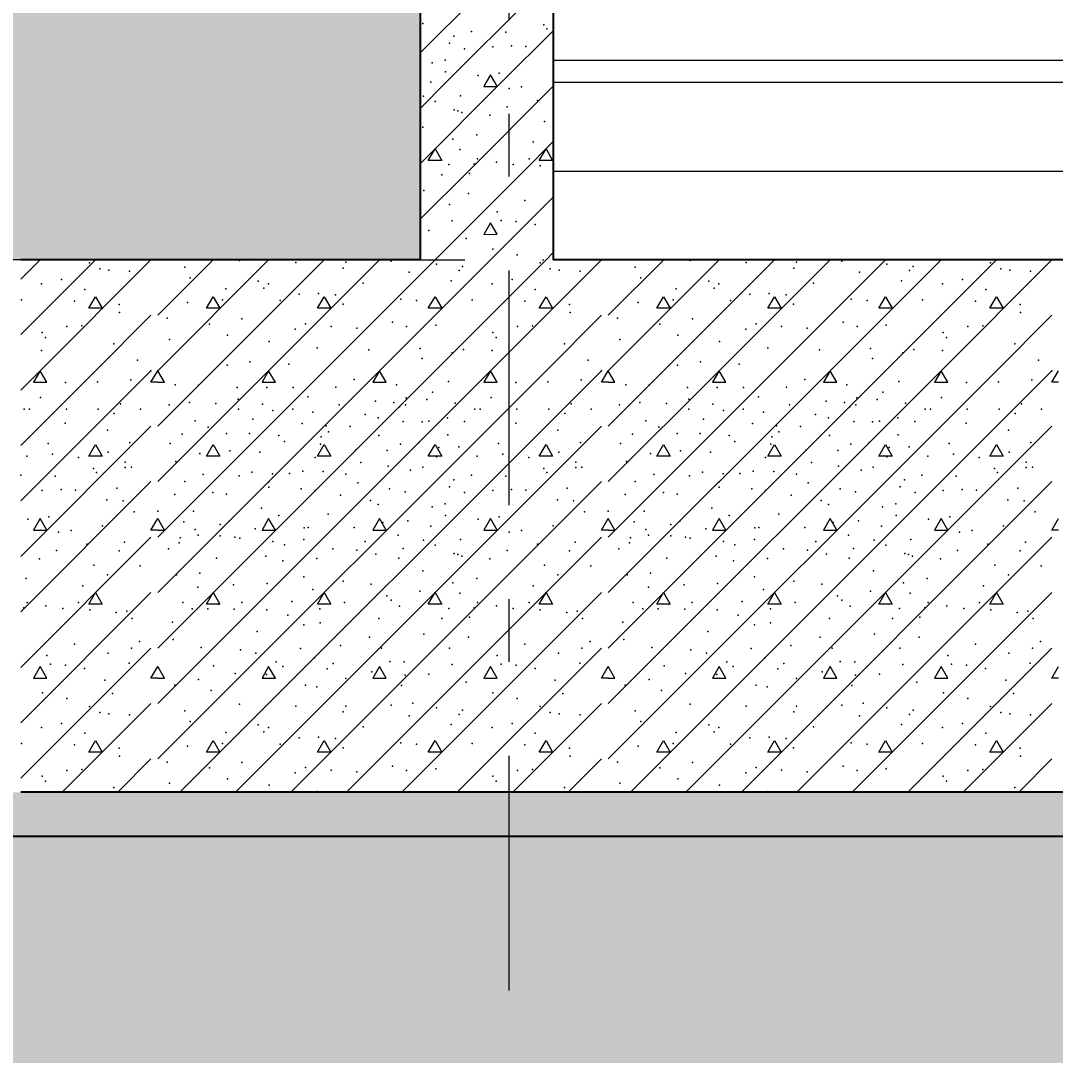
# Model space of a CAD drawing. Header units: millimetres. Extents: x 18162 to 7085488, y 72188 to 247925.
# Drawn here: x 3664229 to 3666560, y 88575 to 90907 of the extents above; entities that cross this region are included whole.
import ezdxf
from ezdxf.enums import TextEntityAlignment as Align

# ---------------------------------------------------------------- set-up
doc = ezdxf.new("R2010")
doc.units = ezdxf.units.MM
doc.header["$MEASUREMENT"] = 0
for name, pattern in [('Dot & Dashed', [670.277762, 317.5, -176.388889, 0, -176.388874]), ('Double Dashed', [1093.611073, 529.166651, -211.666656, 141.111112, -211.666656]), ('Hidden Line', [317.5, 211.666667, -105.833333])]:
    doc.linetypes.add(name, pattern=pattern)
for name, color, linetype in [('Drawing & Figure', 7, 'Continuous'), ('Structural - Bearing', 7, 'Continuous'), ('Structural - Grid', 7, 'Continuous')]:
    doc.layers.add(name, color=color, linetype=linetype)
doc.styles.add('GENERATED_STYLE_3', font='', dxfattribs={"width": 0.8})
doc.styles.get('GENERATED_STYLE_3').set_extended_font_data('ISOCPEUR MON')
doc.dimstyles.new('GENERATED_STYLE__7', dxfattribs={"dimtxt": 220.000005, "dimasz": 114, "dimexe": 0.18, "dimexo": 342.629951, "dimgap": 0, "dimtad": 1, "dimdec": 0, "dimzin": 0, "dimdsep": 46, "dimtxsty": 'GENERATED_STYLE_3', "dimblk": 'ARROWHEAD_2', "dimblk1": 'ARROWHEAD_2', "dimblk2": 'ARROWHEAD_2', "dimcen": 0.09, "dimclrd": 13, "dimclre": 13, "dimclrt": 13, "dimadec": 0, "dimazin": 0, "dimtfac": 1, "dimtdec": 4, "dimtmove": 0, "dimatfit": 3, "dimfxl": 1, "dimtolj": 1, "dimtzin": 0, "dimarcsym": 0})

# ---------------------------------------------------------------- blocks, each defined once
blk = doc.blocks.new('*X770', base_point=(3761974.7, 95118))
at = {"layer": 'Structural - Bearing', "color": 7, "linetype": 'Continuous', "lineweight": 9}
for p, q in [((3665129.1, 90834.2), (3665412.8, 91117.9)), ((3665187.8, 90768), (3665429.1, 91009.2)), ((3665312.8, 90768), (3665429.1, 90884.2)), ((3665287.8, 90784.6), (3665278.3, 90768)), ((3665297.4, 90768), (3665287.8, 90784.6))]:
    blk.add_line(p, q, dxfattribs=at)
for p in [(3665135.2, 90900.2), (3665408, 90897.6), (3665205.4, 90872.1), (3665244.8, 90882.2), (3665322.1, 90880.7), (3665414.8, 90888.4), (3665195.4, 90855.9), (3665229.4, 90843.6), (3665293, 90847.7), (3665335.1, 90850.1), (3665367.7, 90848.5), (3665367.7, 90848.5), (3665155.9, 90811.5), (3665185.9, 90817.9), (3665186.5, 90791.3), (3665259.9, 90783.6), (3665307.6, 90788.8), (3665428.6, 90768.4)]:
    blk.add_point(p, dxfattribs=at)
blk = doc.blocks.new('*X771', base_point=(3761974.7, 95118))
at = {"layer": 'Structural - Bearing', "color": 7, "linetype": 'Continuous', "lineweight": 9}
for p, q in [((3665129.1, 90459.2), (3665237.8, 90568)), ((3665162.8, 90368), (3665362.8, 90568)), ((3665287.8, 90368), (3665429.1, 90509.2)), ((3665287.8, 90451.3), (3665272.9, 90425.2)), ((3665302.9, 90425.3), (3665287.8, 90451.3)), ((3665272.9, 90425.2), (3665302.9, 90425.3)), ((3665412.8, 90368), (3665429.1, 90384.2))]:
    blk.add_line(p, q, dxfattribs=at)
for p in [(3665178.4, 90559.3), (3665240.2, 90562.3), (3665137.6, 90523.9), (3665238.5, 90517.5), (3665195, 90492.7), (3665365.1, 90501.4), (3665303.1, 90476.3), (3665201.6, 90455.7), (3665311.4, 90456.5), (3665345.3, 90454.2), (3665388.3, 90447.2), (3665149, 90434.1), (3665233.1, 90415.9), (3665293.2, 90391.9), (3665348, 90379)]:
    blk.add_point(p, dxfattribs=at)
blk = doc.blocks.new('*X953', base_point=(3761974.7, 95118))
at = {"layer": 'Structural - Bearing', "color": 7, "linetype": 'Continuous', "lineweight": 9}
for p, q in [((3664229.1, 90199.3), (3664397.7, 90368)), ((3664229.1, 90324.3), (3664272.7, 90368)), ((3664272.6, 90117.9), (3664522.6, 90367.9)), ((3664537.8, 90242.9), (3664662.8, 90368)), ((3664537.8, 90367.9), (3664537.8, 90368)), ((3664537.8, 90117.9), (3664787.8, 90368)), ((3664662.8, 90117.9), (3664912.8, 90368)), ((3664787.8, 90117.9), (3665037.8, 90368)), ((3664912.8, 90117.9), (3665162.8, 90368)), ((3665037.8, 90117.9), (3665287.8, 90368)), ((3665162.8, 90117.9), (3665412.8, 90368)), ((3665287.8, 90117.9), (3665537.8, 90367.9)), ((3665552.9, 90242.9), (3665678, 90368)), ((3665552.9, 90367.9), (3665553, 90368)), ((3665552.9, 90117.9), (3665803, 90368)), ((3665677.9, 90117.9), (3665928, 90368)), ((3665802.9, 90117.9), (3666053, 90368)), ((3665927.9, 90117.9), (3666178, 90368)), ((3666052.9, 90117.9), (3666303, 90368)), ((3666177.9, 90117.9), (3666428, 90368)), ((3666302.9, 90117.9), (3666552.9, 90367.9)), ((3664382.5, 90258.6), (3664397.6, 90284.6)), ((3664397.6, 90284.6), (3664412.6, 90258.6)), ((3664647.6, 90258.6), (3664662.8, 90284.6)), ((3664662.8, 90284.6), (3664677.7, 90258.6)), ((3664897.6, 90258.6), (3664912.8, 90284.6)), ((3664912.8, 90284.6), (3664927.7, 90258.6)), ((3665147.6, 90258.6), (3665162.8, 90284.6)), ((3665162.8, 90284.6), (3665177.7, 90258.6)), ((3665397.6, 90258.6), (3665412.8, 90284.6)), ((3665412.8, 90284.6), (3665427.7, 90258.6)), ((3665662.8, 90258.6), (3665677.9, 90284.6)), ((3665677.9, 90284.6), (3665692.8, 90258.6)), ((3665912.8, 90258.6), (3665927.9, 90284.6)), ((3665927.9, 90284.6), (3665942.8, 90258.6)), ((3666162.8, 90258.6), (3666177.9, 90284.6)), ((3666177.9, 90284.6), (3666192.8, 90258.6)), ((3666412.8, 90258.6), (3666427.9, 90284.6)), ((3666427.9, 90284.6), (3666442.8, 90258.6)), ((3664412.6, 90258.6), (3664382.5, 90258.6)), ((3664397.6, 90117.9), (3664522.6, 90242.9)), ((3664677.7, 90258.6), (3664647.6, 90258.6)), ((3664927.7, 90258.6), (3664897.6, 90258.6)), ((3665177.7, 90258.6), (3665147.6, 90258.6)), ((3665427.7, 90258.6), (3665397.6, 90258.6)), ((3665412.8, 90117.9), (3665537.8, 90242.9)), ((3665692.8, 90258.6), (3665662.8, 90258.6)), ((3665942.8, 90258.6), (3665912.8, 90258.6)), ((3666192.8, 90258.6), (3666162.8, 90258.6)), ((3666442.8, 90258.6), (3666412.8, 90258.6)), ((3666427.9, 90117.9), (3666552.9, 90242.9)), ((3664229.1, 89949.3), (3664397.6, 90117.9)), ((3664229.1, 90074.3), (3664272.6, 90117.9)), ((3664229.1, 89824.3), (3664522.6, 90117.9)), ((3664272.6, 90117.9), (3664257.7, 90091.9)), ((3664287.8, 90091.9), (3664272.6, 90117.9)), ((3664522.6, 90091.9), (3664537.8, 90117.9)), ((3664537.8, 89242.9), (3665412.8, 90117.9)), ((3664537.8, 89367.9), (3665287.8, 90117.9)), ((3664537.8, 89992.9), (3664662.8, 90117.9)), ((3664537.8, 89492.9), (3665162.8, 90117.9)), ((3664537.8, 89617.9), (3665037.8, 90117.9)), ((3664537.8, 89742.9), (3664912.8, 90117.9)), ((3664537.8, 89867.9), (3664787.8, 90117.9)), ((3664552.9, 90091.9), (3664537.8, 90117.9)), ((3664587.9, 89168), (3665537.8, 90117.9)), ((3664787.8, 90117.9), (3664772.9, 90091.9)), ((3664802.9, 90091.9), (3664787.8, 90117.9)), ((3665037.8, 90117.9), (3665022.9, 90091.9)), ((3665052.9, 90091.9), (3665037.8, 90117.9)), ((3665287.8, 90117.9), (3665272.9, 90091.9)), ((3665302.9, 90091.9), (3665287.8, 90117.9)), ((3665537.8, 90091.9), (3665552.9, 90117.9)), ((3665552.9, 89242.9), (3666427.9, 90117.9)), ((3665552.9, 89367.9), (3666302.9, 90117.9)), ((3665552.9, 89992.9), (3665677.9, 90117.9)), ((3665552.9, 89492.9), (3666177.9, 90117.9)), ((3665552.9, 89617.9), (3666052.9, 90117.9)), ((3665552.9, 89742.9), (3665927.9, 90117.9)), ((3665552.9, 89867.9), (3665802.9, 90117.9)), ((3665568, 90091.9), (3665552.9, 90117.9)), ((3665603, 89168), (3666552.9, 90117.9)), ((3665802.9, 90117.9), (3665788, 90091.9)), ((3665818, 90091.9), (3665802.9, 90117.9)), ((3666052.9, 90117.9), (3666038, 90091.9)), ((3666068, 90091.9), (3666052.9, 90117.9)), ((3666302.9, 90117.9), (3666288, 90091.9)), ((3666318, 90091.9), (3666302.9, 90117.9)), ((3666552.9, 90091.9), (3666568, 90117.9)), ((3664257.7, 90091.9), (3664287.8, 90091.9)), ((3664537.8, 90091.9), (3664522.6, 90091.9)), ((3664537.8, 90091.9), (3664552.9, 90091.9)), ((3664772.9, 90091.9), (3664802.9, 90091.9)), ((3665022.9, 90091.9), (3665052.9, 90091.9)), ((3665272.9, 90091.9), (3665302.9, 90091.9)), ((3665552.9, 90091.9), (3665537.8, 90091.9)), ((3665552.9, 90091.9), (3665568, 90091.9)), ((3665788, 90091.9), (3665818, 90091.9)), ((3666038, 90091.9), (3666068, 90091.9)), ((3666288, 90091.9), (3666318, 90091.9)), ((3666568, 90091.9), (3666552.9, 90091.9)), ((3664229.1, 89699.3), (3664522.6, 89992.9)), ((3664712.9, 89168), (3665537.8, 89992.9)), ((3665728, 89168), (3666552.9, 89992.9)), ((3664382.5, 89925.3), (3664397.6, 89951.3)), ((3664397.6, 89951.3), (3664412.6, 89925.2)), ((3664647.6, 89925.3), (3664662.8, 89951.3)), ((3664662.8, 89951.3), (3664677.7, 89925.2)), ((3664897.6, 89925.3), (3664912.8, 89951.3)), ((3664912.8, 89951.3), (3664927.7, 89925.2)), ((3665147.6, 89925.3), (3665162.8, 89951.3)), ((3665162.8, 89951.3), (3665177.7, 89925.2)), ((3665397.6, 89925.3), (3665412.8, 89951.3)), ((3665412.8, 89951.3), (3665427.7, 89925.2)), ((3665662.8, 89925.3), (3665677.9, 89951.3)), ((3665677.9, 89951.3), (3665692.8, 89925.2)), ((3665912.8, 89925.3), (3665927.9, 89951.3)), ((3665927.9, 89951.3), (3665942.8, 89925.2)), ((3666162.8, 89925.3), (3666177.9, 89951.3)), ((3666177.9, 89951.3), (3666192.8, 89925.2)), ((3666412.8, 89925.3), (3666427.9, 89951.3)), ((3666427.9, 89951.3), (3666442.8, 89925.2)), ((3664412.6, 89925.2), (3664382.5, 89925.3)), ((3664677.7, 89925.2), (3664647.6, 89925.3)), ((3664927.7, 89925.2), (3664897.6, 89925.3)), ((3665177.7, 89925.2), (3665147.6, 89925.3)), ((3665427.7, 89925.2), (3665397.6, 89925.3)), ((3665692.8, 89925.2), (3665662.8, 89925.3)), ((3665942.8, 89925.2), (3665912.8, 89925.3)), ((3666192.8, 89925.2), (3666162.8, 89925.3)), ((3666442.8, 89925.2), (3666412.8, 89925.3)), ((3664229.1, 89574.3), (3664522.6, 89867.9)), ((3664837.9, 89168), (3665537.8, 89867.9)), ((3665853, 89168), (3666552.9, 89867.9)), ((3664272.6, 89784.6), (3664257.7, 89758.6)), ((3664287.8, 89758.6), (3664272.6, 89784.6)), ((3664522.6, 89758.6), (3664537.8, 89784.6)), ((3664552.9, 89758.6), (3664537.8, 89784.6)), ((3664787.8, 89784.6), (3664772.9, 89758.6)), ((3664802.9, 89758.6), (3664787.8, 89784.6)), ((3665037.8, 89784.6), (3665022.9, 89758.6)), ((3665052.9, 89758.6), (3665037.8, 89784.6)), ((3665287.8, 89784.6), (3665272.9, 89758.6)), ((3665302.9, 89758.6), (3665287.8, 89784.6)), ((3665537.8, 89758.6), (3665552.9, 89784.6)), ((3665568, 89758.6), (3665552.9, 89784.6)), ((3665802.9, 89784.6), (3665788, 89758.6)), ((3665818, 89758.6), (3665802.9, 89784.6)), ((3666052.9, 89784.6), (3666038, 89758.6)), ((3666068, 89758.6), (3666052.9, 89784.6)), ((3666302.9, 89784.6), (3666288, 89758.6)), ((3666318, 89758.6), (3666302.9, 89784.6)), ((3666552.9, 89758.6), (3666568, 89784.6)), ((3664257.7, 89758.6), (3664287.8, 89758.6)), ((3664537.8, 89758.6), (3664522.6, 89758.6)), ((3664537.8, 89758.6), (3664552.9, 89758.6)), ((3664772.9, 89758.6), (3664802.9, 89758.6)), ((3665022.9, 89758.6), (3665052.9, 89758.6)), ((3665272.9, 89758.6), (3665302.9, 89758.6)), ((3665552.9, 89758.6), (3665537.8, 89758.6)), ((3665552.9, 89758.6), (3665568, 89758.6)), ((3665788, 89758.6), (3665818, 89758.6)), ((3666038, 89758.6), (3666068, 89758.6)), ((3666288, 89758.6), (3666318, 89758.6)), ((3666568, 89758.6), (3666552.9, 89758.6)), ((3664229.1, 89449.3), (3664522.6, 89742.9)), ((3664962.9, 89168), (3665537.8, 89742.9)), ((3665978, 89168), (3666552.9, 89742.9)), ((3664229.1, 89324.3), (3664522.6, 89617.9)), ((3664382.5, 89591.9), (3664397.6, 89617.9)), ((3664397.6, 89617.9), (3664412.6, 89591.9)), ((3664647.6, 89591.9), (3664662.8, 89617.9)), ((3664662.8, 89617.9), (3664677.7, 89591.9)), ((3664897.6, 89591.9), (3664912.8, 89617.9)), ((3664912.8, 89617.9), (3664927.7, 89591.9)), ((3665087.9, 89168), (3665537.8, 89617.9)), ((3665147.6, 89591.9), (3665162.8, 89617.9)), ((3665162.8, 89617.9), (3665177.7, 89591.9)), ((3665397.6, 89591.9), (3665412.8, 89617.9)), ((3665412.8, 89617.9), (3665427.7, 89591.9)), ((3665662.8, 89591.9), (3665677.9, 89617.9)), ((3665677.9, 89617.9), (3665692.8, 89591.9)), ((3665912.8, 89591.9), (3665927.9, 89617.9)), ((3665927.9, 89617.9), (3665942.8, 89591.9)), ((3666103, 89168), (3666552.9, 89617.9)), ((3666162.8, 89591.9), (3666177.9, 89617.9)), ((3666177.9, 89617.9), (3666192.8, 89591.9)), ((3666412.8, 89591.9), (3666427.9, 89617.9)), ((3666427.9, 89617.9), (3666442.8, 89591.9)), ((3664412.6, 89591.9), (3664382.5, 89591.9)), ((3664677.7, 89591.9), (3664647.6, 89591.9)), ((3664927.7, 89591.9), (3664897.6, 89591.9)), ((3665177.7, 89591.9), (3665147.6, 89591.9)), ((3665427.7, 89591.9), (3665397.6, 89591.9)), ((3665692.8, 89591.9), (3665662.8, 89591.9)), ((3665942.8, 89591.9), (3665912.8, 89591.9)), ((3666192.8, 89591.9), (3666162.8, 89591.9)), ((3666442.8, 89591.9), (3666412.8, 89591.9)), ((3664229.1, 89199.3), (3664522.6, 89492.9)), ((3665212.9, 89168), (3665537.8, 89492.9)), ((3666228, 89168), (3666552.9, 89492.9)), ((3664272.6, 89451.3), (3664257.7, 89425.2)), ((3664287.8, 89425.3), (3664272.6, 89451.3)), ((3664522.6, 89425.3), (3664537.8, 89451.3)), ((3664552.9, 89425.3), (3664537.8, 89451.3)), ((3664787.8, 89451.3), (3664772.9, 89425.2)), ((3664802.9, 89425.3), (3664787.8, 89451.3)), ((3665037.8, 89451.3), (3665022.9, 89425.2)), ((3665052.9, 89425.3), (3665037.8, 89451.3)), ((3665287.8, 89451.3), (3665272.9, 89425.2)), ((3665302.9, 89425.3), (3665287.8, 89451.3)), ((3665537.8, 89425.3), (3665552.9, 89451.3)), ((3665568, 89425.3), (3665552.9, 89451.3)), ((3665802.9, 89451.3), (3665788, 89425.2)), ((3665818, 89425.3), (3665802.9, 89451.3)), ((3666052.9, 89451.3), (3666038, 89425.2)), ((3666068, 89425.3), (3666052.9, 89451.3)), ((3666302.9, 89451.3), (3666288, 89425.2)), ((3666318, 89425.3), (3666302.9, 89451.3)), ((3666552.9, 89425.3), (3666568, 89451.3)), ((3664257.7, 89425.2), (3664287.8, 89425.3)), ((3664537.8, 89425.2), (3664522.6, 89425.3)), ((3664537.8, 89425.2), (3664552.9, 89425.3)), ((3664772.9, 89425.2), (3664802.9, 89425.3)), ((3665022.9, 89425.2), (3665052.9, 89425.3)), ((3665272.9, 89425.2), (3665302.9, 89425.3)), ((3665552.9, 89425.2), (3665537.8, 89425.3)), ((3665552.9, 89425.2), (3665568, 89425.3)), ((3665788, 89425.2), (3665818, 89425.3)), ((3666038, 89425.2), (3666068, 89425.3)), ((3666288, 89425.2), (3666318, 89425.3)), ((3666568, 89425.2), (3666552.9, 89425.3)), ((3664322.7, 89168), (3664522.6, 89367.9)), ((3665337.9, 89168), (3665537.8, 89367.9)), ((3666353, 89168), (3666552.9, 89367.9)), ((3664382.5, 89258.6), (3664397.6, 89284.6)), ((3664397.6, 89284.6), (3664412.6, 89258.6)), ((3664647.6, 89258.6), (3664662.8, 89284.6)), ((3664662.8, 89284.6), (3664677.7, 89258.6)), ((3664897.6, 89258.6), (3664912.8, 89284.6)), ((3664912.8, 89284.6), (3664927.7, 89258.6)), ((3665147.6, 89258.6), (3665162.8, 89284.6)), ((3665162.8, 89284.6), (3665177.7, 89258.6)), ((3665397.6, 89258.6), (3665412.8, 89284.6)), ((3665412.8, 89284.6), (3665427.7, 89258.6)), ((3665662.8, 89258.6), (3665677.9, 89284.6)), ((3665677.9, 89284.6), (3665692.8, 89258.6)), ((3665912.8, 89258.6), (3665927.9, 89284.6)), ((3665927.9, 89284.6), (3665942.8, 89258.6)), ((3666162.8, 89258.6), (3666177.9, 89284.6)), ((3666177.9, 89284.6), (3666192.8, 89258.6)), ((3666412.8, 89258.6), (3666427.9, 89284.6)), ((3666427.9, 89284.6), (3666442.8, 89258.6)), ((3664412.6, 89258.6), (3664382.5, 89258.6)), ((3664677.7, 89258.6), (3664647.6, 89258.6)), ((3664927.7, 89258.6), (3664897.6, 89258.6)), ((3665177.7, 89258.6), (3665147.6, 89258.6)), ((3665427.7, 89258.6), (3665397.6, 89258.6)), ((3665692.8, 89258.6), (3665662.8, 89258.6)), ((3665942.8, 89258.6), (3665912.8, 89258.6)), ((3666192.8, 89258.6), (3666162.8, 89258.6)), ((3666442.8, 89258.6), (3666412.8, 89258.6)), ((3664447.7, 89168), (3664522.6, 89242.9)), ((3665462.9, 89168), (3665537.8, 89242.9)), ((3666478, 89168), (3666552.9, 89242.9))]:
    blk.add_line(p, q, dxfattribs=at)
for p in [(3664384.2, 90361.4), (3664722.3, 90366.2), (3664849, 90361.9), (3664962, 90362.2), (3665064, 90364.5), (3665166, 90358.3), (3665224.8, 90353.1), (3665399.4, 90361.4), (3665737.5, 90366.2), (3665864.1, 90361.9), (3665977.1, 90362.2), (3666079.1, 90364.5), (3666181.1, 90358.3), (3666239.9, 90353.1), (3666414.5, 90361.4), (3664407.4, 90347.5), (3664427.5, 90344.4), (3664474.3, 90342.2), (3664598.6, 90351.5), (3664955.8, 90349.1), (3665104.2, 90339.8), (3665217.1, 90343.4), (3665422.5, 90347.5), (3665442.6, 90344.4), (3665489.5, 90342.2), (3665613.7, 90351.5), (3665971, 90349.1), (3666119.3, 90339.8), (3666232.2, 90343.4), (3666437.7, 90347.5), (3666457.7, 90344.4), (3666504.6, 90342.2), (3664276.3, 90313.6), (3664321, 90323.2), (3664611.2, 90327.4), (3664764.2, 90319.7), (3664787.4, 90313.5), (3665000.7, 90315.1), (3665199.1, 90320.7), (3665291.4, 90313.6), (3665336.2, 90323.2), (3665626.4, 90327.4), (3665779.4, 90319.7), (3665802.5, 90313.5), (3666015.8, 90315.1), (3666214.2, 90320.7), (3666306.6, 90313.6), (3666351.3, 90323.2), (3664373.4, 90301.2), (3664691.2, 90302.8), (3664776.6, 90304.3), (3664856.9, 90290.4), (3664900.5, 90292.1), (3664938.8, 90288.8), (3665388.5, 90301.2), (3665706.3, 90302.8), (3665791.7, 90304.3), (3665872.1, 90290.4), (3665915.6, 90292.1), (3665954, 90288.8), (3666403.7, 90301.2), (3664231.2, 90278), (3664350.2, 90274.9), (3664450.7, 90267.2), (3664605.1, 90271.7), (3664683.9, 90278), (3664813.7, 90276.4), (3664955.6, 90268.2), (3665085.7, 90279.5), (3665121.2, 90276.4), (3665246.4, 90278), (3665365.4, 90274.9), (3665465.8, 90267.2), (3665620.2, 90271.7), (3665699, 90278), (3665828.8, 90276.4), (3665970.7, 90268.2), (3666100.8, 90279.5), (3666136.3, 90276.4), (3666261.5, 90278), (3666380.5, 90274.9), (3666480.9, 90267.2), (3664451.9, 90249.3), (3665467, 90249.3), (3666482.2, 90249.3), (3664333.3, 90217.3), (3664367.2, 90219.3), (3664558.9, 90236), (3664654.2, 90223.1), (3664727.7, 90235.2), (3664871, 90223.7), (3664928.5, 90217.9), (3664986.4, 90214.1), (3665067.1, 90227), (3665098.5, 90217.3), (3665098.5, 90217.3), (3665164.5, 90220.8), (3665348.5, 90217.3), (3665382.4, 90219.3), (3665574.1, 90236), (3665669.4, 90223.1), (3665742.8, 90235.2), (3665886.1, 90223.7), (3665943.7, 90217.9), (3666001.5, 90214.1), (3666082.2, 90227), (3666113.7, 90217.3), (3666113.7, 90217.3), (3666179.6, 90220.8), (3666363.6, 90217.3), (3666397.5, 90219.3), (3664277.6, 90203.8), (3664285.3, 90193), (3664694.8, 90198), (3664847.7, 90211.5), (3665292.7, 90203.8), (3665300.5, 90193), (3665709.9, 90198), (3665862.8, 90211.5), (3666307.9, 90203.8), (3666315.6, 90193), (3664439.1, 90178.8), (3664564.1, 90188.3), (3664788.9, 90183.7), (3664897.1, 90169.8), (3665128.9, 90168.3), (3665454.2, 90178.8), (3665579.2, 90188.3), (3665804, 90183.7), (3665912.3, 90169.8), (3666144, 90168.3), (3666469.3, 90178.8), (3664276.1, 90163.6), (3665013.7, 90165.2), (3665133.6, 90145.1), (3665201.4, 90158), (3665226.9, 90166), (3665291.2, 90163.6), (3666028.9, 90165.2), (3666148.7, 90145.1), (3666216.6, 90158), (3666242, 90166), (3666306.3, 90163.6), (3664492.5, 90141.5), (3664694.2, 90130.4), (3664745.7, 90138.1), (3664833.2, 90132.9), (3665507.6, 90141.5), (3665709.3, 90130.4), (3665760.8, 90138.1), (3665848.4, 90132.9), (3666522.8, 90141.5), (3664476.9, 90097), (3664522.6, 90117.9), (3664522.6, 90117.9), (3664522.6, 90117.9), (3664537.8, 90117.9), (3664537.8, 90117.9), (3664537.8, 90117.9), (3664980.5, 90097.8), (3665492.1, 90097), (3665537.8, 90117.9), (3665537.8, 90117.9), (3665537.8, 90117.9), (3665552.9, 90117.9), (3665552.9, 90117.9), (3665552.9, 90117.9), (3665995.7, 90097.8), (3666507.2, 90097), (3666552.9, 90117.9), (3666552.9, 90117.9), (3666552.9, 90117.9), (3664329.8, 90091.3), (3664402, 90092.5), (3664577.4, 90086.2), (3664630, 90085.1), (3664716.5, 90079.8), (3664783.4, 90079.8), (3664842.7, 90079.8), (3664939.3, 90081.1), (3665075.8, 90086.2), (3665193, 90093.9), (3665345, 90091.3), (3665417.2, 90092.5), (3665592.5, 90086.2), (3665645.1, 90085.1), (3665731.6, 90079.8), (3665798.6, 90079.8), (3665857.8, 90079.8), (3665954.4, 90081.1), (3666090.9, 90086.2), (3666208.1, 90093.9), (3666360.1, 90091.3), (3666432.3, 90092.5), (3664273.8, 90057.3), (3664719.4, 90053.7), (3664876.2, 90059.2), (3665098, 90056.8), (3665144, 90052.7), (3665156.9, 90069.5), (3665289, 90057.3), (3665734.5, 90053.7), (3665891.3, 90059.2), (3666113.1, 90056.8), (3666159.1, 90052.7), (3666172, 90069.5), (3666304.1, 90057.3), (3664237.2, 90031.2), (3664249.2, 90031.3), (3664331.9, 90031.2), (3664404, 90031.2), (3664454.3, 90043.4), (3664499.1, 90031.1), (3664563.4, 90040.8), (3664609.2, 90046), (3664669.1, 90044), (3664719.9, 90031.2), (3664773.6, 90042.9), (3664797.3, 90027.9), (3664842.2, 90031.2), (3664946.6, 90040.8), (3665028.8, 90049.4), (3665070.2, 90046), (3665082.6, 90036.7), (3665095.9, 90040.8), (3665208, 90044.7), (3665252.3, 90031.2), (3665264.4, 90031.3), (3665347.1, 90031.2), (3665419.2, 90031.2), (3665469.4, 90043.4), (3665514.2, 90031.1), (3665578.5, 90040.8), (3665624.3, 90046), (3665684.3, 90044), (3665735, 90031.2), (3665788.7, 90042.9), (3665812.4, 90027.9), (3665857.4, 90031.2), (3665961.7, 90040.8), (3666043.9, 90049.4), (3666085.3, 90046), (3666097.7, 90036.7), (3666111.1, 90040.8), (3666223.1, 90044.7), (3666267.5, 90031.2), (3666279.5, 90031.3), (3666362.2, 90031.2), (3666434.3, 90031.2), (3666484.5, 90043.4), (3666529.3, 90031.1), (3664439.9, 90021.3), (3664622.5, 90005.1), (3664752.5, 90009), (3664887.7, 90024.4), (3665005.1, 90019.6), (3665034.4, 90011.9), (3665091.2, 90003.8), (3665149, 90004.3), (3665190.7, 90012), (3665229, 90003.8), (3665455, 90021.3), (3665637.6, 90005.1), (3665767.7, 90009), (3665902.9, 90024.4), (3666020.2, 90019.6), (3666049.6, 90011.9), (3666106.3, 90003.8), (3666164.1, 90004.3), (3666205.9, 90012), (3666244.1, 90003.8), (3666470.1, 90021.3), (3664329.3, 89999.6), (3664424.4, 89984.2), (3664651.7, 89990.6), (3664863.3, 89998.7), (3664917.2, 89993.5), (3664922.3, 89979.9), (3664971.3, 89991.9), (3665133.6, 90002.7), (3665344.5, 89999.6), (3665439.5, 89984.2), (3665666.8, 89990.6), (3665878.4, 89998.7), (3665932.3, 89993.5), (3665937.4, 89979.9), (3665986.4, 89991.9), (3666148.7, 90002.7), (3666359.6, 89999.6), (3666454.7, 89984.2), (3664592.9, 89975.1), (3664693.1, 89976.5), (3664744.9, 89976.1), (3664810.5, 89972.2), (3664823.5, 89958.7), (3664906.4, 89968.7), (3665036.2, 89971.8), (3665191.5, 89973.5), (3665608, 89975.1), (3665708.3, 89976.5), (3665760, 89976.1), (3665825.7, 89972.2), (3665838.6, 89958.7), (3665921.5, 89968.7), (3666051.3, 89971.8), (3666206.6, 89973.5), (3664291, 89954.2), (3664426.4, 89934.3), (3664475.3, 89956.2), (3664565.8, 89953.6), (3664700.4, 89937.5), (3664768, 89934.3), (3664904.5, 89952.3), (3664983.7, 89938.8), (3665055.2, 89938.1), (3665084.8, 89952.3), (3665126, 89956.1), (3665171.1, 89944.6), (3665216.2, 89946.5), (3665306.1, 89954.2), (3665441.5, 89934.3), (3665490.4, 89956.2), (3665580.9, 89953.6), (3665715.5, 89937.5), (3665783.1, 89934.3), (3665919.6, 89952.3), (3665998.8, 89938.8), (3666070.3, 89938.1), (3666099.9, 89952.3), (3666141.1, 89956.1), (3666186.2, 89944.6), (3666231.3, 89946.5), (3666321.2, 89954.2), (3666456.6, 89934.3), (3666505.5, 89956.2), (3664242.7, 89925.2), (3664300.6, 89929.5), (3664359, 89922.2), (3664464.6, 89911.6), (3664578.8, 89913.1), (3664632.8, 89931.7), (3664892.5, 89922.4), (3664995.9, 89911.1), (3665165.9, 89924), (3665257.8, 89925.2), (3665315.8, 89929.5), (3665374.1, 89922.2), (3665479.7, 89911.6), (3665593.9, 89913.1), (3665647.9, 89931.7), (3665907.6, 89922.4), (3666011, 89911.1), (3666181, 89924), (3666272.9, 89925.2), (3666330.9, 89929.5), (3666389.2, 89922.2), (3666494.8, 89911.6), (3664392.8, 89897.6), (3664399.7, 89888.4), (3664464.7, 89899.8), (3664478.5, 89900.7), (3664750, 89889.2), (3664864.6, 89891.8), (3664910.9, 89890.5), (3665056.9, 89903), (3665107.6, 89894.1), (3665135.2, 89900.2), (3665408, 89897.6), (3665414.8, 89888.4), (3665479.8, 89899.8), (3665493.6, 89900.7), (3665765.1, 89889.2), (3665879.7, 89891.8), (3665926.1, 89890.5), (3666072, 89903), (3666122.7, 89894.1), (3666150.3, 89900.2), (3666423.1, 89897.6), (3666429.9, 89888.4), (3666495, 89899.8), (3666508.7, 89900.7), (3664229.7, 89882.2), (3664307, 89880.6), (3664598.9, 89868.3), (3664640.3, 89883.8), (3664721.2, 89881.1), (3664787.4, 89866.7), (3664796.7, 89885.3), (3664834.5, 89886.3), (3664962, 89885), (3664988.6, 89865.5), (3665205.4, 89872.1), (3665244.8, 89882.2), (3665322.1, 89880.6), (3665614, 89868.3), (3665655.4, 89883.8), (3665736.3, 89881.1), (3665802.5, 89866.7), (3665811.8, 89885.3), (3665849.6, 89886.3), (3665977.1, 89885), (3666003.7, 89865.5), (3666220.5, 89872.1), (3666259.9, 89882.2), (3666337.2, 89880.6), (3664277.8, 89847.6), (3664320, 89850.1), (3664352.6, 89848.5), (3664352.6, 89848.5), (3664445.7, 89853.1), (3664662.2, 89843.6), (3664692.9, 89839.9), (3664788.2, 89855.4), (3664861.4, 89851.7), (3664892.5, 89848.2), (3665060.3, 89851.8), (3665095.3, 89845.3), (3665195.4, 89855.9), (3665229.4, 89843.6), (3665293, 89847.6), (3665335.1, 89850.1), (3665367.7, 89848.5), (3665367.7, 89848.5), (3665460.8, 89853.1), (3665677.4, 89843.6), (3665708, 89839.9), (3665803.3, 89855.4), (3665876.5, 89851.7), (3665907.6, 89848.2), (3666075.4, 89851.8), (3666110.5, 89845.3), (3666210.5, 89855.9), (3666244.5, 89843.6), (3666308.1, 89847.6), (3666350.2, 89850.1), (3666382.8, 89848.5), (3666382.8, 89848.5), (3666475.9, 89853.1), (3664423.4, 89827), (3664459.8, 89824.6), (3664576.2, 89838.9), (3664949.8, 89837.2), (3665017.4, 89825.4), (3665185.9, 89817.9), (3665438.5, 89827), (3665474.9, 89824.6), (3665591.3, 89838.9), (3665965, 89837.2), (3666032.6, 89825.4), (3666201, 89817.9), (3666453.6, 89827), (3666490, 89824.6), (3664484.8, 89799.8), (3664537.8, 89801.6), (3664618.6, 89801.6), (3664771.7, 89808.3), (3664922, 89794.4), (3665034.6, 89816.4), (3665155.9, 89811.5), (3665499.9, 89799.8), (3665552.9, 89801.6), (3665633.7, 89801.6), (3665786.8, 89808.3), (3665937.1, 89794.4), (3666049.7, 89816.4), (3666171, 89811.5), (3666515, 89799.8), (3664244.8, 89783.6), (3664292.4, 89788.7), (3664596.7, 89777.2), (3664678.8, 89771.6), (3664699, 89779.2), (3664810.5, 89791.3), (3665044.9, 89775.9), (3665101.5, 89779.7), (3665186.5, 89791.3), (3665259.9, 89783.6), (3665307.6, 89788.7), (3665611.8, 89777.2), (3665693.9, 89771.6), (3665714.1, 89779.2), (3665825.6, 89791.3), (3666060, 89775.9), (3666116.6, 89779.7), (3666201.6, 89791.3), (3666275, 89783.6), (3666322.7, 89788.7), (3664314.3, 89754), (3664342.7, 89757.8), (3664413.5, 89768.4), (3664622.5, 89760.4), (3664628.9, 89747.5), (3664757.7, 89761.7), (3664868, 89763.9), (3664877, 89764.7), (3664980.6, 89764.7), (3665079.6, 89747.5), (3665153.6, 89767.8), (3665329.5, 89754), (3665357.8, 89757.8), (3665428.6, 89768.4), (3665637.6, 89760.4), (3665644, 89747.5), (3665772.8, 89761.7), (3665883.1, 89763.9), (3665892.2, 89764.7), (3665995.7, 89764.7), (3666094.8, 89747.5), (3666168.8, 89767.8), (3666344.6, 89754), (3666372.9, 89757.8), (3666443.7, 89768.4), (3664378.2, 89726.7), (3664463.3, 89731.7), (3664585.8, 89729.9), (3664588.1, 89741.6), (3664678.8, 89746), (3664711.7, 89743.1), (3664722.5, 89740.8), (3664797.3, 89733.1), (3664823.5, 89725.6), (3664867.1, 89737.2), (3665005.6, 89733.1), (3665137, 89736.4), (3665163.3, 89724.4), (3665220, 89737.2), (3665393.3, 89726.7), (3665478.4, 89731.7), (3665601, 89729.9), (3665603.2, 89741.6), (3665693.9, 89746), (3665726.8, 89743.1), (3665737.6, 89740.8), (3665812.4, 89733.1), (3665838.6, 89725.6), (3665882.3, 89737.2), (3666020.7, 89733.1), (3666152.1, 89736.4), (3666178.5, 89724.4), (3666235.1, 89737.2), (3666408.5, 89726.7), (3666493.5, 89731.7), (3664310, 89712.4), (3664450.7, 89712.2), (3664561.9, 89716.6), (3664932.7, 89716.8), (3664986.8, 89713.8), (3665029.5, 89704.4), (3665090.8, 89717.6), (3665206.2, 89706), (3665214.4, 89703.4), (3665325.2, 89712.4), (3665465.8, 89712.2), (3665577.1, 89716.6), (3665947.8, 89716.8), (3666001.9, 89713.8), (3666044.6, 89704.4), (3666105.9, 89717.6), (3666221.3, 89706), (3666229.5, 89703.4), (3666340.3, 89712.4), (3666480.9, 89712.2), (3664271.4, 89693.7), (3664394, 89679.5), (3664498.6, 89678.2), (3664670, 89695.2), (3664781.2, 89699.8), (3664820, 89689.2), (3664896.7, 89694.7), (3665081, 89695.2), (3665223.2, 89699.8), (3665286.5, 89693.7), (3665409.1, 89679.5), (3665513.7, 89678.2), (3665685.1, 89695.2), (3665796.4, 89699.8), (3665835.1, 89689.2), (3665911.8, 89694.7), (3666096.1, 89695.2), (3666238.3, 89699.8), (3666301.7, 89693.7), (3666424.3, 89679.5), (3666528.8, 89678.2), (3664424.4, 89658.1), (3664580.3, 89658.1), (3664632.8, 89661.3), (3664867.2, 89653.7), (3665135.5, 89666.6), (3665439.5, 89658.1), (3665595.5, 89658.1), (3665647.9, 89661.3), (3665882.3, 89653.7), (3666150.6, 89666.6), (3666454.7, 89658.1), (3664241.6, 89649.4), (3664368.8, 89633.4), (3664628.2, 89630.3), (3664708.7, 89635.5), (3664784.3, 89638), (3664955.7, 89643.3), (3665019.1, 89636.8), (3665202.9, 89639.8), (3665256.8, 89649.4), (3665383.9, 89633.4), (3665643.4, 89630.3), (3665723.9, 89635.5), (3665799.4, 89638), (3665970.9, 89643.3), (3666034.2, 89636.8), (3666218, 89639.8), (3666271.9, 89649.4), (3666399, 89633.4), (3664887.7, 89625.2), (3665054.4, 89610.2), (3665128.6, 89621.3), (3665218.6, 89616.4), (3665902.9, 89625.2), (3666069.5, 89610.2), (3666143.7, 89621.3), (3666233.7, 89616.4), (3664235.9, 89583.9), (3664243.6, 89595.4), (3664285.7, 89588.1), (3664359.5, 89595.4), (3664594.2, 89595.4), (3664674, 89591.7), (3664727.1, 89595.4), (3664839.7, 89597.8), (3664958.9, 89595.4), (3665064.2, 89600.7), (3665082.9, 89587.2), (3665251, 89583.9), (3665258.7, 89595.4), (3665300.9, 89588.1), (3665374.6, 89595.4), (3665609.4, 89595.4), (3665689.1, 89591.7), (3665742.3, 89595.4), (3665854.8, 89597.8), (3665974.1, 89595.4), (3666079.3, 89600.7), (3666098, 89587.2), (3666266.1, 89583.9), (3666273.9, 89595.4), (3666316, 89588.1), (3666389.8, 89595.4), (3664324, 89582.4), (3664384.6, 89579.3), (3664444.5, 89573.1), (3664467.9, 89576.1), (3664615.6, 89581.1), (3664650.8, 89581.4), (3664710.1, 89580.9), (3664783.4, 89578.8), (3664830.7, 89566.9), (3664903.2, 89581.4), (3665193.8, 89582.4), (3665240.2, 89562.3), (3665339.1, 89582.4), (3665399.7, 89579.3), (3665459.6, 89573.1), (3665483.1, 89576.1), (3665630.7, 89581.1), (3665665.9, 89581.4), (3665725.3, 89580.9), (3665798.6, 89578.8), (3665845.8, 89566.9), (3665918.3, 89581.4), (3666209, 89582.4), (3666255.3, 89562.3), (3666354.2, 89582.4), (3666414.9, 89579.3), (3666474.7, 89573.1), (3666498.2, 89576.1), (3664480, 89559.2), (3664571.1, 89551.5), (3664867.2, 89545.4), (3664903.7, 89549.6), (3665036.2, 89559.2), (3665178.4, 89559.3), (3665495.2, 89559.2), (3665586.2, 89551.5), (3665882.3, 89545.4), (3665918.8, 89549.6), (3666051.3, 89559.2), (3666193.5, 89559.3), (3666510.3, 89559.2), (3664762, 89530.3), (3665015.3, 89517.5), (3665137.6, 89523.9), (3665238.5, 89517.5), (3665777.2, 89530.3), (3666030.4, 89517.5), (3666152.8, 89523.9), (3666253.6, 89517.5), (3664350, 89501.4), (3664478.5, 89492.8), (3664497.1, 89507.7), (3664573, 89512), (3664636, 89494.3), (3664859.7, 89491.7), (3664949.6, 89499), (3665042.4, 89492.8), (3665195, 89492.7), (3665365.1, 89501.4), (3665493.6, 89492.8), (3665512.3, 89507.7), (3665588.1, 89512), (3665651.1, 89494.3), (3665874.8, 89491.7), (3665964.7, 89499), (3666057.5, 89492.8), (3666210.2, 89492.7), (3666380.3, 89501.4), (3666508.7, 89492.8), (3666527.4, 89507.7), (3664288, 89476.3), (3664425.8, 89481.5), (3664724.2, 89488.7), (3664759.1, 89481.5), (3664890.9, 89471.1), (3665303.1, 89476.3), (3665441, 89481.5), (3665739.3, 89488.7), (3665774.2, 89481.5), (3665906.1, 89471.1), (3666318.2, 89476.3), (3666456.1, 89481.5), (3664296.3, 89456.5), (3664330.1, 89454.1), (3664373.1, 89447.1), (3664473.6, 89458.7), (3664663.8, 89452.6), (3664805, 89461.6), (3664819.7, 89451.2), (3664919.9, 89446.2), (3664933.5, 89457.7), (3665060.9, 89462.9), (3665093.4, 89461.9), (3665201.6, 89455.7), (3665311.4, 89456.5), (3665345.3, 89454.1), (3665388.3, 89447.1), (3665488.7, 89458.7), (3665678.9, 89452.6), (3665820.1, 89461.6), (3665834.9, 89451.2), (3665935.1, 89446.2), (3665948.6, 89457.7), (3666076, 89462.9), (3666108.5, 89461.9), (3666216.7, 89455.7), (3666326.5, 89456.5), (3666360.4, 89454.1), (3666403.4, 89447.1), (3666503.8, 89458.7), (3664418.5, 89420.4), (3664418.5, 89420.4), (3664629.8, 89421.7), (3664712.2, 89435.6), (3664782.9, 89433.1), (3664962, 89424), (3665020, 89439.4), (3665095.4, 89432), (3665149, 89434), (3665433.7, 89420.4), (3665433.7, 89420.4), (3665644.9, 89421.7), (3665727.3, 89435.6), (3665798, 89433.1), (3665977.1, 89424), (3666035.1, 89439.4), (3666110.5, 89432), (3666164.1, 89434), (3666448.8, 89420.4), (3666448.8, 89420.4), (3664576.2, 89409.5), (3664657.9, 89397.3), (3664870.9, 89409.2), (3664896.2, 89405.8), (3665086.9, 89408.5), (3665233.1, 89415.9), (3665591.3, 89409.5), (3665673.1, 89397.3), (3665886, 89409.2), (3665911.3, 89405.8), (3666102, 89408.5), (3666248.2, 89415.9), (3664278.1, 89391.9), (3664332.8, 89379), (3664435.9, 89390.3), (3665293.2, 89391.9), (3665348, 89379), (3665451, 89390.3), (3666308.4, 89391.9), (3666363.1, 89379), (3666466.1, 89390.3), (3664384.2, 89361.4), (3664598.6, 89351.5), (3664722.3, 89366.1), (3664849, 89361.8), (3664962, 89362.2), (3665064, 89364.5), (3665112.5, 89369), (3665166, 89358.3), (3665224.8, 89353), (3665399.4, 89361.4), (3665613.7, 89351.5), (3665737.5, 89366.1), (3665864.1, 89361.8), (3665977.1, 89362.2), (3666079.1, 89364.5), (3666127.6, 89369), (3666181.1, 89358.3), (3666239.9, 89353), (3666414.5, 89361.4), (3664407.4, 89347.5), (3664427.5, 89344.4), (3664474.3, 89342.2), (3664611.2, 89327.4), (3664955.8, 89349.1), (3665104.2, 89339.8), (3665217.1, 89343.4), (3665422.5, 89347.5), (3665442.6, 89344.4), (3665489.5, 89342.2), (3665626.4, 89327.4), (3665971, 89349.1), (3666119.3, 89339.8), (3666232.2, 89343.4), (3666437.7, 89347.5), (3666457.7, 89344.4), (3666504.6, 89342.2), (3664276.3, 89313.6), (3664321, 89323.2), (3664764.2, 89319.7), (3664776.6, 89304.2), (3664787.4, 89313.5), (3665000.7, 89315.1), (3665199.1, 89320.7), (3665291.4, 89313.6), (3665336.2, 89323.2), (3665779.4, 89319.7), (3665791.7, 89304.2), (3665802.5, 89313.5), (3666015.8, 89315.1), (3666214.2, 89320.7), (3666306.6, 89313.6), (3666351.3, 89323.2), (3664373.4, 89301.2), (3664691.2, 89302.8), (3664856.9, 89290.3), (3664900.5, 89292.1), (3664938.8, 89288.8), (3665388.5, 89301.2), (3665706.3, 89302.8), (3665872.1, 89290.3), (3665915.6, 89292.1), (3665954, 89288.8), (3666403.7, 89301.2), (3664231.2, 89278), (3664350.2, 89274.9), (3664450.7, 89267.2), (3664605.1, 89271.7), (3664683.9, 89278), (3664813.7, 89276.4), (3664955.6, 89268.1), (3665085.7, 89279.5), (3665121.2, 89276.4), (3665246.4, 89278), (3665365.4, 89274.9), (3665465.8, 89267.2), (3665620.2, 89271.7), (3665699, 89278), (3665828.8, 89276.4), (3665970.7, 89268.1), (3666100.8, 89279.5), (3666136.3, 89276.4), (3666261.5, 89278), (3666380.5, 89274.9), (3666480.9, 89267.2), (3664451.9, 89249.3), (3664558.9, 89235.9), (3664727.7, 89235.2), (3665467, 89249.3), (3665574.1, 89235.9), (3665742.8, 89235.2), (3666482.2, 89249.3), (3664333.3, 89217.2), (3664367.2, 89219.2), (3664654.2, 89223.1), (3664847.7, 89211.5), (3664871, 89223.7), (3664928.5, 89217.9), (3664986.4, 89214), (3665067.1, 89227), (3665098.5, 89217.2), (3665098.5, 89217.2), (3665164.5, 89220.8), (3665348.5, 89217.2), (3665382.4, 89219.2), (3665669.4, 89223.1), (3665862.8, 89211.5), (3665886.1, 89223.7), (3665943.7, 89217.9), (3666001.5, 89214), (3666082.2, 89227), (3666113.7, 89217.2), (3666113.7, 89217.2), (3666179.6, 89220.8), (3666363.6, 89217.2), (3666397.5, 89219.2), (3664277.6, 89203.8), (3664285.3, 89193), (3664564.1, 89188.3), (3664694.8, 89198), (3665292.7, 89203.8), (3665300.5, 89193), (3665579.2, 89188.3), (3665709.9, 89198), (3666307.9, 89203.8), (3666315.6, 89193), (3664439.1, 89178.8), (3664788.9, 89183.7), (3664897.1, 89169.8), (3665128.9, 89168.3), (3665454.2, 89178.8), (3665804, 89183.7), (3665912.3, 89169.8), (3666144, 89168.3), (3666469.3, 89178.8)]:
    blk.add_point(p, dxfattribs=at)
blk = doc.blocks.new('*X1021', base_point=(3761974.7, 95118))
at = {"layer": 'Structural - Bearing', "color": 7, "linetype": 'Continuous', "lineweight": 9}
for p, q in [((3665129.1, 90709.2), (3665187.8, 90768)), ((3665129.1, 90584.2), (3665312.8, 90768)), ((3665237.8, 90568), (3665429.1, 90759.2)), ((3665278.3, 90768), (3665272.9, 90758.6)), ((3665272.9, 90758.6), (3665302.9, 90758.6)), ((3665302.9, 90758.6), (3665297.4, 90768)), ((3665362.8, 90568), (3665429.1, 90634.2)), ((3665147.6, 90591.9), (3665162.8, 90617.9)), ((3665162.8, 90617.9), (3665177.7, 90591.9)), ((3665397.6, 90591.9), (3665412.8, 90617.9)), ((3665412.8, 90617.9), (3665427.7, 90591.9)), ((3665177.7, 90591.9), (3665147.6, 90591.9)), ((3665427.7, 90591.9), (3665397.6, 90591.9))]:
    blk.add_line(p, q, dxfattribs=at)
for p in [(3665153.6, 90767.9), (3665329.5, 90754), (3665357.8, 90757.9), (3665137, 90736.4), (3665220, 90737.3), (3665393.3, 90726.8), (3665163.3, 90724.4), (3665206.2, 90706), (3665214.4, 90703.4), (3665325.2, 90712.4), (3665223.2, 90699.9), (3665286.5, 90693.7), (3665409.1, 90679.5), (3665135.5, 90666.6), (3665202.9, 90639.8), (3665256.8, 90649.5), (3665383.9, 90633.4), (3665218.6, 90616.4), (3665258.7, 90595.4), (3665300.9, 90588.1), (3665374.6, 90595.4), (3665193.8, 90582.4), (3665251, 90584), (3665339.1, 90582.4), (3665399.7, 90579.4)]:
    blk.add_point(p, dxfattribs=at)
blk = doc.blocks.new('Standard grid marker[358]_3', base_point=(3665329.1, 147118))
at = {"layer": 'Structural - Grid', "color": 13, "linetype": 'Double Dashed', "lineweight": 13}
blk.add_line((3665329.1, 146118), (3665329.1, 88118), dxfattribs=at)
at = {"layer": 'Structural - Grid', "color": 13, "lineweight": 13, "style": 'GENERATED_STYLE_3'}
blk.add_attdef('AC_MarkerText_1', text='', height=250, rotation=360, dxfattribs=at).set_placement((3665329.1, 86943), align=Align.TOP_CENTER)
blk = doc.blocks.new('*D1190', base_point=(3761974.7, 95118))
at = {"color": 12, "linetype": 'Continuous', "lineweight": 35}
for p, q in [((3661904.5, 93661.3), (3662054.5, 93574.7)), ((3661904.5, 90411.3), (3662054.5, 90324.7))]:
    blk.add_line(p, q, dxfattribs=at)
at = {"color": 13, "linetype": 'Continuous', "lineweight": 13}
for p, q in [((3665086.4, 93618), (3661867, 93618)), ((3661979.5, 90368), (3661979.5, 93618)), ((3664786.4, 90368), (3661867, 90368)), ((3661979.5, 90294.7), (3661979.5, 90368))]:
    blk.add_line(p, q, dxfattribs=at)
at = {"color": 13, "lineweight": 13, "insert": (3662043.3, 91716.4), "char_height": 220, "attachment_point": 7, "rotation": 90, "style": 'GENERATED_STYLE_3'}
blk.add_mtext('\\A1;{\\pql;\\fISOCPEUR MON|b0|i0|c0|p0;\\W0.800000;3,250}', dxfattribs=at)
blk = doc.blocks.new('ARROWHEAD_2')
at = {"color": 0, "linetype": 'Continuous', "lineweight": 0}
for p, q in [((-0.378, -0.655), (0.378, 0.655)), ((0, 0), (-1, 0))]:
    blk.add_line(p, q, dxfattribs=at)
blk = doc.blocks.new('*D1239', base_point=(3761974.7, 95118))
at = {"color": 12, "linetype": 'Continuous', "lineweight": 35}
for p, q in [((3661304.2, 100911.3), (3661454.2, 100824.7)), ((3661304.2, 90411.3), (3661454.2, 90324.7))]:
    blk.add_line(p, q, dxfattribs=at)
at = {"color": 13, "linetype": 'Continuous', "lineweight": 13}
for p, q in [((3661379.2, 90368), (3661379.2, 100868)), ((3664786.4, 90368), (3661266.7, 90368)), ((3661379.2, 90294.7), (3661379.2, 90368))]:
    blk.add_line(p, q, dxfattribs=at)
at = {"color": 13, "lineweight": 13, "char_height": 220, "attachment_point": 7, "rotation": 90, "style": 'GENERATED_STYLE_3'}
for s, insert in [('\\A1;{\\pql;\\fISOCPEUR MON|b0|i0|c0|p0;\\W0.800000;200}', (3661399, 100455.8)), ('\\A1;{\\pql;\\fISOCPEUR MON|b0|i0|c0|p0;\\W0.800000;10,500}', (3661443, 95113))]:
    blk.add_mtext(s, dxfattribs=dict(at, insert=insert))
blk = doc.blocks.new('*D1240', base_point=(3761974.7, 95118))
at = {"color": 12, "linetype": 'Continuous', "lineweight": 35}
for p, q in [((3661304.2, 101111.3), (3661454.2, 101024.7)), ((3661304.2, 100911.3), (3661454.2, 100824.7))]:
    blk.add_line(p, q, dxfattribs=at)
at = {"color": 13, "linetype": 'Continuous', "lineweight": 13}
for p, q in [((3664436.4, 101068), (3661266.7, 101068)), ((3661379.2, 100868), (3661379.2, 101068)), ((3664436.4, 100868), (3661266.7, 100868)), ((3661379.2, 90368), (3661379.2, 100868))]:
    blk.add_line(p, q, dxfattribs=at)
blk = doc.blocks.new('*D1248', base_point=(3761974.7, 95118))
at = {"color": 13, "linetype": 'Continuous', "lineweight": 13}
for p, q in [((3660779.6, 145568), (3660779.6, 145641.4)), ((3664636.4, 145568), (3660667.1, 145568)), ((3660779.6, 90368), (3660779.6, 145568)), ((3664786.4, 90368), (3660667.1, 90368)), ((3660779.6, 90294.7), (3660779.6, 90368))]:
    blk.add_line(p, q, dxfattribs=at)
at = {"color": 12, "linetype": 'Continuous', "lineweight": 35}
for p, q in [((3660854.6, 145524.7), (3660704.6, 145611.3)), ((3660704.6, 90411.3), (3660854.6, 90324.7))]:
    blk.add_line(p, q, dxfattribs=at)
at = {"color": 13, "lineweight": 13, "insert": (3660843.4, 117629.9), "char_height": 220, "attachment_point": 7, "rotation": 90, "style": 'GENERATED_STYLE_3'}
blk.add_mtext('\\A1;{\\pql;\\fISOCPEUR MON|b0|i0|c0|p0;\\W0.800000;55,200}', dxfattribs=at)

msp = doc.modelspace()

# ---------------------------------------------------------------- hatches: boundary and pattern name
at = {"linetype": 'Continuous', "lineweight": 13}
h = msp.add_hatch(dxfattribs=at)
h.set_pattern_fill('Earth_0003', color=254, style=0, pattern_type=2)
h.set_pattern_definition([(45, (3761974.73, 95118), (-275.7716, 275.7716), []), (45, (3761882.8, 95209.9), (-551.5433, 551.5433), []), (45, (3761790.9, 95301.85), (-551.5433, 551.5433), []), (135, (3761698.96, 95393.78), (91.92388, 91.92388), [390, -390])])
h.paths.add_polyline_path([(3610592.4, 72524.1), (3664229.1, 72524.1), (3726468.1, 72524.1), (3726468.1, 91687.6), (3688648.6, 91687.6), (3686029.1, 89068), (3684529.1, 89068), (3684429.1, 89068), (3664229.1, 89068), (3664129.1, 89068), (3640232.8, 89068), (3634482.8, 94818), (3610592.4, 94818)])
at = {"linetype": 'Continuous', "lineweight": 0}
msp.add_hatch(color=49, dxfattribs=at).paths.add_polyline_path([(3665129.1, 90368), (3645005.9, 90368), (3645005.9, 94118), (3665129.1, 94118)])
at = {"layer": 'Structural - Bearing', "linetype": 'Continuous', "lineweight": 9}
h = msp.add_hatch(dxfattribs=at)
h.set_pattern_fill('Structural_Concrete_0003', style=0, pattern_type=2)
h.set_pattern_definition([(0, (3761974.73, 95118), (0, 311.7691), [30, -150]), (0, (3762064.73, 95273.9), (0, 311.7691), [30, -150]), (60, (3761974.73, 95118), (-270, 155.8846), [30, -150]), (60, (3762154.73, 95118), (-270, 155.8846), [30, -150]), (120, (3762004.73, 95118), (270, 155.8846), [30, -150]), (120, (3762184.73, 95118), (270, 155.8846), [30, -150]), (0, (3761974.73, 95148.007), (0, 60), [0, -60, 0, -90]), (45, (3762004.73, 95148.007), (-42.426407, 42.426407), [0, -45, 0, -75])])
h.paths.add_polyline_path([(3664129.1, 89168), (3664129.1, 89068), (3684529.1, 89068), (3684529.1, 89168)])

# ---------------------------------------------------------------- linework, layer by layer
at = {"color": 8, "linetype": 'Dot & Dashed', "lineweight": 13}
msp.add_line((3658879.3, 90368), (3689916.5, 90368), dxfattribs=at)
at = {"color": 7, "linetype": 'Hidden Line', "lineweight": 25, "flags": 128}
msp.add_lwpolyline([(3665129.1, 90368), (3645005.9, 90368), (3645005.9, 94118), (3665129.1, 94118)], close=True, dxfattribs=at)
at = {"layer": 'Drawing & Figure', "color": 7, "linetype": 'Continuous', "lineweight": 13}
msp.add_lwpolyline([(3688648.6, 91687.6), (3686029.1, 89068), (3684529.1, 89068), (3640232.8, 89068), (3634482.8, 94818)], dxfattribs=at)
at = {"layer": 'Structural - Bearing', "color": 7, "linetype": 'Continuous', "lineweight": 25}
for p, q in [((3665129.1, 95018), (3665129.1, 90768)), ((3665429.1, 93428), (3665429.1, 90768)), ((3665129.1, 90768), (3665129.1, 90568)), ((3665429.1, 90768), (3665429.1, 90568)), ((3665129.1, 90568), (3665129.1, 90368)), ((3665429.1, 90568), (3665429.1, 90368)), ((3665129.1, 90368), (3664229.1, 90368)), ((3670679.1, 90368), (3665429.1, 90368)), ((3684429.1, 89168), (3664229.1, 89168)), ((3684529.1, 89068), (3664129.1, 89068))]:
    msp.add_line(p, q, dxfattribs=at)
at = {"layer": 'Structural - Bearing', "color": 7, "linetype": 'Continuous', "lineweight": 9}
for p, q in [((3665128.9, 90818), (3665129.1, 90818)), ((3665128.9, 90768), (3665128.9, 90818)), ((3665429.1, 90818), (3670679.1, 90818)), ((3665128.9, 90568), (3665128.9, 90768)), ((3665128.9, 90768), (3665129.1, 90768)), ((3665429.1, 90768), (3670679.1, 90768)), ((3665128.9, 90568), (3665129.1, 90568)), ((3665128.9, 90368), (3665128.9, 90568)), ((3665429.1, 90568), (3670679.1, 90568))]:
    msp.add_line(p, q, dxfattribs=at)

# ---------------------------------------------------------------- block references
at = {"layer": 'Structural - Bearing', "lineweight": 0}
for name in ['*X770', '*X1021', '*X771', '*X953']:
    msp.add_blockref(name, (3761974.7, 95118), dxfattribs=at)
at = {"layer": 'Structural - Grid', "color": 13, "linetype": 'Continuous', "lineweight": 13}
msp.add_blockref('Standard grid marker[358]_3', (3665329.1, 147118), dxfattribs=at)

# ---------------------------------------------------------------- dimensions: what is measured, and where the dimension line sits
at = {"color": 13, "linetype": 'Continuous', "lineweight": 13}
for base, p1, p2, picture, middle in [((3660779.6, 145568), (3665129.1, 90368), (3664979.1, 145568), '*D1248', (3660625.6, 118082.1)), ((3661379.2, 101068), (3664779.1, 100868), (3664779.1, 101068), '*D1240', (3661225.2, 100706.9)), ((3661379.2, 100868), (3665129.1, 90368), (3664779.1, 100868), '*D1239', (3661225.2, 95565.3)), ((3661979.5, 93618), (3665129.1, 90368), (3665429.1, 93618), '*D1190', (3661825.5, 92084.9))]:
    dim = msp.add_linear_dim(base=base, p1=p1, p2=p2, angle=90, dimstyle='GENERATED_STYLE__7', dxfattribs=at)
    dim.commit()
    dim.dimension.update_dxf_attribs({"geometry": picture, "text_midpoint": middle, "dimtype": 160, "text_rotation": 90})

doc.saveas('drawing.dxf')
